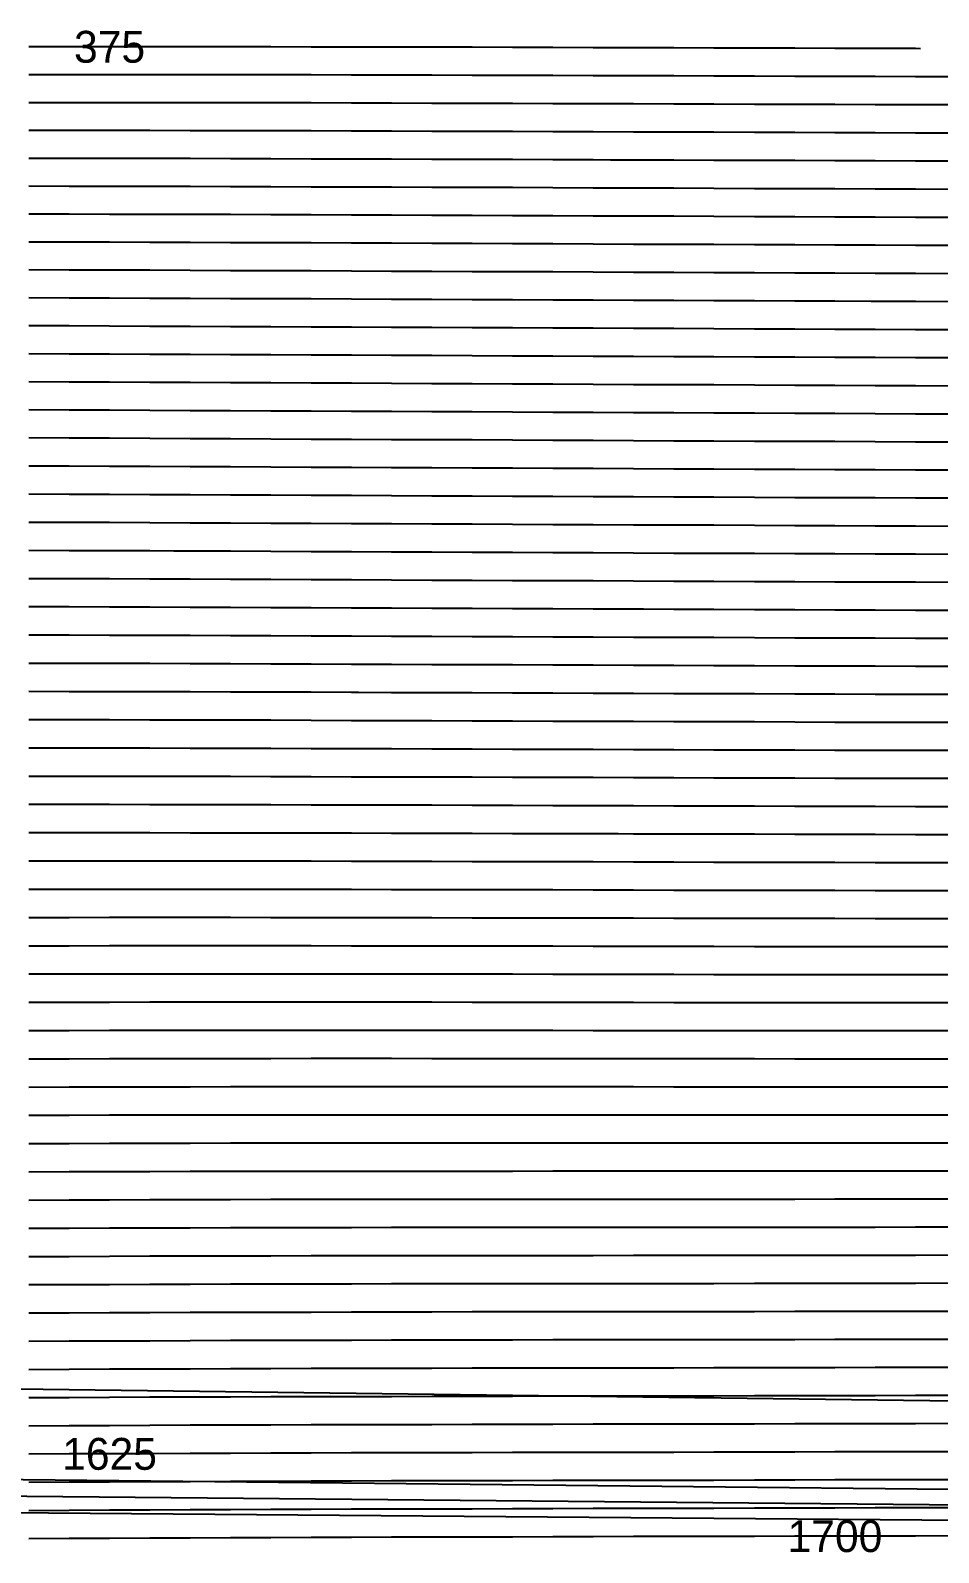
# Model space of a CAD drawing. Header units: metres. Extents: x 228 to 3387, y 31 to 162.
# Drawn here: x 990.1 to 1061.3, y 33.1 to 152.6 of the extents above; entities that cross this region are included whole.
import ezdxf
from ezdxf.enums import TextEntityAlignment as Align

# ---------------------------------------------------------------- set-up
doc = ezdxf.new("R2010")
doc.units = ezdxf.units.M
for name, color, linetype in [('Vs_1000', 7, 'Continuous'), ('Vs_1025', 7, 'Continuous'), ('Vs_1050', 7, 'Continuous'), ('Vs_1075', 7, 'Continuous'), ('Vs_1100', 7, 'Continuous'), ('Vs_1125', 7, 'Continuous'), ('Vs_1150', 7, 'Continuous'), ('Vs_1175', 7, 'Continuous'), ('Vs_1200', 7, 'Continuous'), ('Vs_1225', 7, 'Continuous'), ('Vs_1250', 7, 'Continuous'), ('Vs_1275', 7, 'Continuous'), ('Vs_1300', 7, 'Continuous'), ('Vs_1325', 7, 'Continuous'), ('Vs_1350', 7, 'Continuous'), ('Vs_1375', 7, 'Continuous'), ('Vs_1400', 7, 'Continuous'), ('Vs_1425', 7, 'Continuous'), ('Vs_1450', 7, 'Continuous'), ('Vs_1475', 7, 'Continuous'), ('Vs_1500', 7, 'Continuous'), ('Vs_1525', 7, 'Continuous'), ('Vs_1550', 7, 'Continuous'), ('Vs_1575', 7, 'Continuous'), ('Vs_1600', 7, 'Continuous'), ('Vs_1625', 7, 'Continuous'), ('Vs_1650', 7, 'Continuous'), ('Vs_1675', 7, 'Continuous'), ('Vs_1700', 7, 'Continuous'), ('Vs_1725', 7, 'Continuous'), ('Vs_1750', 7, 'Continuous'), ('Vs_375', 7, 'Continuous'), ('Vs_400', 7, 'Continuous'), ('Vs_425', 7, 'Continuous'), ('Vs_450', 7, 'Continuous'), ('Vs_475', 7, 'Continuous'), ('Vs_500', 7, 'Continuous'), ('Vs_525', 7, 'Continuous'), ('Vs_550', 7, 'Continuous'), ('Vs_575', 7, 'Continuous'), ('Vs_600', 7, 'Continuous'), ('Vs_625', 7, 'Continuous'), ('Vs_650', 7, 'Continuous'), ('Vs_675', 7, 'Continuous'), ('Vs_700', 7, 'Continuous'), ('Vs_725', 7, 'Continuous'), ('Vs_750', 7, 'Continuous'), ('Vs_775', 7, 'Continuous'), ('Vs_800', 7, 'Continuous'), ('Vs_825', 7, 'Continuous'), ('Vs_850', 7, 'Continuous'), ('Vs_875', 7, 'Continuous'), ('Vs_900', 7, 'Continuous'), ('Vs_925', 7, 'Continuous'), ('Vs_950', 7, 'Continuous'), ('Vs_975', 7, 'Continuous')]:
    doc.layers.add(name, color=color, linetype=linetype)

msp = doc.modelspace()

# ---------------------------------------------------------------- linework, layer by layer
at = {"layer": 'Vs_1000'}
msp.add_lwpolyline([(1062.71, 96.03), (1059.54, 96.03), (1056.38, 96.04), (1053.22, 96.05), (1050.06, 96.06), (1046.9, 96.07), (1043.73, 96.08), (1040.57, 96.09), (1037.41, 96.1), (1034.25, 96.11), (1031.09, 96.12), (1027.93, 96.13), (1024.76, 96.14), (1021.6, 96.15), (1018.44, 96.16), (1015.28, 96.17), (1012.12, 96.18), (1008.96, 96.19), (1005.79, 96.2), (1002.63, 96.21), (999.47, 96.22), (996.31, 96.22), (993.15, 96.23), (989.98, 96.23)], dxfattribs=at)
at = {"layer": 'Vs_1025'}
msp.add_lwpolyline([(1062.71, 93.83), (1059.54, 93.83), (1056.38, 93.84), (1053.22, 93.85), (1050.06, 93.86), (1046.9, 93.87), (1043.73, 93.88), (1040.57, 93.89), (1037.41, 93.9), (1034.25, 93.91), (1031.09, 93.92), (1027.93, 93.93), (1024.76, 93.94), (1021.6, 93.95), (1018.44, 93.95), (1015.28, 93.96), (1012.12, 93.97), (1008.96, 93.98), (1005.79, 93.99), (1002.63, 93.99), (999.47, 94), (996.31, 94), (993.15, 94.01), (989.98, 94.01)], dxfattribs=at)
at = {"layer": 'Vs_1050'}
msp.add_lwpolyline([(1062.71, 91.62), (1059.54, 91.63), (1056.38, 91.64), (1053.22, 91.65), (1050.06, 91.65), (1046.9, 91.66), (1043.73, 91.67), (1040.57, 91.68), (1037.41, 91.69), (1034.25, 91.7), (1031.09, 91.71), (1027.93, 91.72), (1024.76, 91.73), (1021.6, 91.74), (1018.44, 91.74), (1015.28, 91.75), (1012.12, 91.76), (1008.96, 91.77), (1005.79, 91.77), (1002.63, 91.78), (999.47, 91.78), (996.31, 91.79), (993.15, 91.79), (989.98, 91.79)], dxfattribs=at)
at = {"layer": 'Vs_1075'}
msp.add_lwpolyline([(1062.71, 89.42), (1059.54, 89.43), (1056.38, 89.44), (1053.22, 89.44), (1050.06, 89.45), (1046.9, 89.46), (1043.73, 89.47), (1040.57, 89.48), (1037.41, 89.48), (1036.21, 89.49), (1034.25, 89.49), (1031.09, 89.5), (1027.93, 89.51), (1024.76, 89.52), (1021.6, 89.53), (1018.44, 89.53), (1015.28, 89.54), (1012.12, 89.55), (1008.96, 89.55), (1005.79, 89.56), (1002.63, 89.56), (999.47, 89.57), (996.31, 89.57), (993.15, 89.57), (989.98, 89.57)], dxfattribs=at)
at = {"layer": 'Vs_1100'}
msp.add_lwpolyline([(1062.71, 87.22), (1059.54, 87.23), (1056.38, 87.23), (1053.22, 87.24), (1050.06, 87.25), (1046.9, 87.26), (1043.73, 87.26), (1040.57, 87.27), (1037.41, 87.28), (1034.25, 87.29), (1031.09, 87.29), (1027.93, 87.3), (1024.76, 87.31), (1021.6, 87.32), (1018.44, 87.32), (1015.28, 87.33), (1012.12, 87.34), (1008.96, 87.34), (1005.79, 87.35), (1002.63, 87.35), (999.47, 87.35), (996.31, 87.35), (993.15, 87.35), (989.98, 87.35)], dxfattribs=at)
at = {"layer": 'Vs_1125'}
msp.add_lwpolyline([(1062.71, 85.02), (1059.54, 85.03), (1056.38, 85.03), (1053.22, 85.04), (1050.06, 85.04), (1046.9, 85.05), (1043.73, 85.06), (1040.57, 85.06), (1037.41, 85.07), (1034.25, 85.08), (1031.09, 85.09), (1027.93, 85.09), (1024.76, 85.1), (1021.6, 85.11), (1018.44, 85.11), (1015.28, 85.12), (1012.12, 85.12), (1008.96, 85.13), (1005.79, 85.13), (1002.63, 85.13), (999.47, 85.13), (996.31, 85.13), (993.15, 85.13), (989.98, 85.13)], dxfattribs=at)
at = {"layer": 'Vs_1150'}
msp.add_lwpolyline([(1062.71, 82.82), (1059.54, 82.83), (1056.38, 82.83), (1053.22, 82.84), (1050.06, 82.84), (1046.9, 82.85), (1043.73, 82.85), (1040.57, 82.86), (1037.41, 82.87), (1034.25, 82.87), (1031.09, 82.88), (1027.93, 82.88), (1024.76, 82.89), (1021.6, 82.9), (1018.44, 82.9), (1015.28, 82.91), (1012.12, 82.91), (1008.96, 82.91), (1005.79, 82.92), (1002.63, 82.92), (999.47, 82.92), (996.31, 82.92), (993.15, 82.91), (989.98, 82.91)], dxfattribs=at)
at = {"layer": 'Vs_1175'}
msp.add_lwpolyline([(1062.71, 80.62), (1059.54, 80.63), (1056.38, 80.63), (1053.22, 80.63), (1050.06, 80.64), (1046.9, 80.64), (1043.73, 80.65), (1040.57, 80.65), (1037.41, 80.66), (1034.25, 80.66), (1031.09, 80.67), (1027.93, 80.68), (1024.76, 80.68), (1021.6, 80.69), (1018.44, 80.69), (1015.28, 80.69), (1012.12, 80.7), (1008.96, 80.7), (1005.79, 80.7), (1002.63, 80.7), (999.47, 80.7), (996.31, 80.7), (993.15, 80.69), (989.98, 80.69)], dxfattribs=at)
at = {"layer": 'Vs_1200'}
msp.add_lwpolyline([(1062.71, 78.42), (1059.54, 78.42), (1056.38, 78.43), (1053.22, 78.43), (1050.06, 78.43), (1046.9, 78.44), (1043.73, 78.44), (1040.57, 78.45), (1037.41, 78.45), (1034.25, 78.46), (1031.09, 78.46), (1027.93, 78.47), (1024.76, 78.47), (1021.6, 78.48), (1018.44, 78.48), (1015.28, 78.48), (1012.12, 78.48), (1008.96, 78.49), (1005.79, 78.49), (1002.63, 78.49), (999.47, 78.48), (996.31, 78.48), (993.15, 78.48), (989.98, 78.47)], dxfattribs=at)
at = {"layer": 'Vs_1225'}
msp.add_lwpolyline([(1062.71, 76.22), (1059.54, 76.22), (1056.38, 76.22), (1053.22, 76.23), (1050.06, 76.23), (1046.9, 76.23), (1043.73, 76.24), (1040.57, 76.24), (1037.41, 76.25), (1034.25, 76.25), (1031.09, 76.25), (1027.93, 76.26), (1024.76, 76.26), (1021.6, 76.27), (1018.44, 76.27), (1015.28, 76.27), (1012.12, 76.27), (1008.96, 76.27), (1005.79, 76.27), (1002.63, 76.27), (999.47, 76.27), (996.31, 76.26), (993.15, 76.26), (989.98, 76.25)], dxfattribs=at)
at = {"layer": 'Vs_1250'}
msp.add_lwpolyline([(1062.71, 74.02), (1059.54, 74.02), (1056.38, 74.02), (1053.22, 74.02), (1050.06, 74.03), (1046.9, 74.03), (1043.73, 74.03), (1040.57, 74.04), (1037.41, 74.04), (1034.25, 74.04), (1031.09, 74.05), (1027.93, 74.05), (1024.76, 74.05), (1021.6, 74.05), (1018.44, 74.06), (1015.28, 74.06), (1012.12, 74.06), (1008.96, 74.06), (1005.79, 74.06), (1002.63, 74.05), (999.47, 74.05), (996.31, 74.05), (993.15, 74.04), (989.98, 74.03)], dxfattribs=at)
at = {"layer": 'Vs_1275'}
msp.add_lwpolyline([(1062.71, 71.82), (1059.54, 71.82), (1056.38, 71.82), (1053.22, 71.82), (1050.06, 71.82), (1046.9, 71.83), (1043.73, 71.83), (1040.57, 71.83), (1037.41, 71.83), (1034.25, 71.84), (1031.09, 71.84), (1027.93, 71.84), (1024.76, 71.84), (1021.6, 71.84), (1018.44, 71.85), (1015.28, 71.85), (1012.12, 71.85), (1008.96, 71.84), (1005.79, 71.84), (1002.63, 71.84), (999.47, 71.83), (996.31, 71.83), (993.15, 71.82), (989.98, 71.81)], dxfattribs=at)
at = {"layer": 'Vs_1300'}
msp.add_lwpolyline([(1062.71, 69.62), (1059.54, 69.62), (1056.38, 69.62), (1053.22, 69.62), (1050.06, 69.62), (1046.9, 69.62), (1043.73, 69.62), (1040.57, 69.62), (1037.41, 69.63), (1034.25, 69.63), (1031.09, 69.63), (1027.93, 69.63), (1024.76, 69.63), (1021.6, 69.63), (1018.44, 69.63), (1015.28, 69.63), (1012.12, 69.63), (1008.96, 69.63), (1005.79, 69.63), (1002.63, 69.62), (999.47, 69.62), (996.31, 69.61), (993.15, 69.6), (989.98, 69.59)], dxfattribs=at)
at = {"layer": 'Vs_1325'}
msp.add_lwpolyline([(1062.71, 67.42), (1059.54, 67.42), (1056.38, 67.42), (1053.22, 67.42), (1050.06, 67.42), (1046.9, 67.42), (1043.73, 67.42), (1040.57, 67.42), (1037.41, 67.42), (1034.25, 67.42), (1031.09, 67.42), (1027.93, 67.42), (1024.76, 67.42), (1021.6, 67.42), (1018.44, 67.42), (1015.28, 67.42), (1012.12, 67.42), (1008.96, 67.42), (1005.79, 67.41), (1002.63, 67.41), (999.47, 67.4), (996.31, 67.4), (993.15, 67.39), (989.98, 67.38)], dxfattribs=at)
at = {"layer": 'Vs_1350'}
msp.add_lwpolyline([(1062.71, 65.22), (1059.54, 65.21), (1056.38, 65.21), (1053.22, 65.21), (1050.06, 65.21), (1046.9, 65.21), (1043.73, 65.21), (1040.57, 65.21), (1037.41, 65.21), (1034.25, 65.21), (1031.09, 65.21), (1027.93, 65.21), (1024.76, 65.21), (1021.6, 65.21), (1018.44, 65.21), (1015.28, 65.21), (1012.12, 65.21), (1008.96, 65.2), (1005.79, 65.2), (1002.63, 65.19), (999.47, 65.19), (996.31, 65.18), (993.15, 65.17), (989.98, 65.16)], dxfattribs=at)
at = {"layer": 'Vs_1375'}
msp.add_lwpolyline([(1062.71, 63.01), (1059.54, 63.01), (1056.38, 63.01), (1053.22, 63.01), (1050.06, 63.01), (1046.9, 63.01), (1043.73, 63.01), (1040.57, 63.01), (1037.41, 63.01), (1034.25, 63.01), (1031.09, 63.01), (1027.93, 63), (1024.76, 63), (1021.6, 63), (1018.44, 63), (1015.28, 63), (1012.12, 62.99), (1008.96, 62.99), (1005.79, 62.99), (1002.63, 62.98), (999.47, 62.97), (996.31, 62.96), (993.15, 62.95), (989.98, 62.94)], dxfattribs=at)
at = {"layer": 'Vs_1400'}
msp.add_lwpolyline([(1062.71, 60.81), (1059.54, 60.81), (1056.38, 60.81), (1053.22, 60.81), (1050.06, 60.8), (1046.9, 60.8), (1043.73, 60.8), (1040.57, 60.8), (1037.41, 60.8), (1034.25, 60.8), (1031.09, 60.8), (1027.93, 60.8), (1024.76, 60.79), (1021.6, 60.79), (1018.44, 60.79), (1015.28, 60.79), (1012.12, 60.78), (1008.96, 60.78), (1005.79, 60.77), (1002.63, 60.76), (999.47, 60.76), (996.31, 60.75), (995.34, 60.74), (993.15, 60.74), (989.98, 60.72)], dxfattribs=at)
at = {"layer": 'Vs_1425'}
msp.add_lwpolyline([(1062.71, 58.61), (1059.54, 58.61), (1056.38, 58.6), (1053.22, 58.6), (1050.06, 58.6), (1046.9, 58.6), (1043.73, 58.6), (1040.57, 58.59), (1037.41, 58.59), (1034.25, 58.59), (1031.09, 58.59), (1027.93, 58.59), (1024.76, 58.58), (1021.6, 58.58), (1018.44, 58.58), (1015.28, 58.57), (1012.12, 58.57), (1008.96, 58.56), (1005.79, 58.56), (1002.63, 58.55), (999.47, 58.54), (996.31, 58.53), (993.15, 58.52), (989.98, 58.51)], dxfattribs=at)
at = {"layer": 'Vs_1450'}
msp.add_lwpolyline([(1062.71, 56.41), (1059.54, 56.4), (1056.38, 56.4), (1053.22, 56.4), (1050.06, 56.4), (1046.9, 56.39), (1043.73, 56.39), (1040.57, 56.39), (1037.41, 56.39), (1034.25, 56.38), (1031.09, 56.38), (1027.93, 56.38), (1024.76, 56.37), (1021.6, 56.37), (1018.44, 56.37), (1015.28, 56.36), (1012.12, 56.36), (1008.96, 56.35), (1005.79, 56.34), (1002.63, 56.34), (999.47, 56.33), (996.31, 56.32), (993.15, 56.3), (989.98, 56.29)], dxfattribs=at)
at = {"layer": 'Vs_1475'}
msp.add_lwpolyline([(1062.71, 54.21), (1059.54, 54.2), (1056.38, 54.2), (1053.22, 54.19), (1050.06, 54.19), (1046.9, 54.19), (1043.73, 54.18), (1040.57, 54.18), (1037.41, 54.18), (1034.25, 54.18), (1031.09, 54.17), (1027.93, 54.17), (1024.76, 54.17), (1021.6, 54.16), (1018.44, 54.16), (1015.28, 54.15), (1012.12, 54.15), (1008.96, 54.14), (1005.79, 54.13), (1002.63, 54.12), (999.47, 54.11), (996.31, 54.1), (993.15, 54.09), (989.98, 54.08)], dxfattribs=at)
at = {"layer": 'Vs_1500'}
msp.add_lwpolyline([(1062.71, 52.01), (1059.54, 52), (1056.38, 51.99), (1053.22, 51.99), (1050.06, 51.99), (1046.9, 51.98), (1043.73, 51.98), (1040.57, 51.98), (1037.41, 51.97), (1034.25, 51.97), (1031.09, 51.96), (1027.93, 51.96), (1024.76, 51.96), (1021.6, 51.95), (1018.44, 51.95), (1015.28, 51.94), (1012.12, 51.93), (1008.96, 51.93), (1005.79, 51.92), (1002.63, 51.91), (999.47, 51.9), (996.31, 51.89), (993.15, 51.87), (989.98, 51.86)], dxfattribs=at)
at = {"layer": 'Vs_1525'}
msp.add_lwpolyline([(1062.71, 49.8), (1059.54, 49.8), (1056.38, 49.79), (1053.22, 49.79), (1050.06, 49.78), (1046.9, 49.78), (1043.73, 49.77), (1040.57, 49.77), (1037.41, 49.76), (1034.25, 49.76), (1031.09, 49.76), (1027.93, 49.75), (1024.76, 49.75), (1021.6, 49.74), (1018.44, 49.74), (1015.28, 49.73), (1012.12, 49.72), (1008.96, 49.71), (1005.79, 49.71), (1002.63, 49.7), (999.47, 49.68), (996.31, 49.67), (993.15, 49.66), (989.98, 49.65)], dxfattribs=at)
at = {"layer": 'Vs_1550'}
msp.add_lwpolyline([(1062.71, 47.6), (1059.54, 47.59), (1056.38, 47.59), (1053.22, 47.58), (1050.06, 47.58), (1046.9, 47.57), (1043.73, 47.57), (1040.57, 47.56), (1037.41, 47.56), (1034.25, 47.55), (1031.09, 47.55), (1027.93, 47.54), (1024.76, 47.54), (1021.6, 47.53), (1018.44, 47.53), (1015.28, 47.52), (1012.12, 47.51), (1008.96, 47.5), (1005.79, 47.49), (1002.63, 47.48), (999.47, 47.47), (996.31, 47.46), (993.15, 47.45), (989.98, 47.43)], dxfattribs=at)
at = {"layer": 'Vs_1575'}
msp.add_lwpolyline([(1062.71, 45.4), (1059.54, 45.39), (1056.38, 45.38), (1053.22, 45.38), (1050.06, 45.37), (1046.9, 45.37), (1043.73, 45.36), (1040.57, 45.36), (1037.41, 45.35), (1034.25, 45.35), (1031.09, 45.34), (1027.93, 45.33), (1024.76, 45.33), (1021.6, 45.32), (1018.44, 45.31), (1015.28, 45.31), (1012.12, 45.3), (1008.96, 45.29), (1005.79, 45.28), (1002.63, 45.27), (999.47, 45.26), (996.31, 45.25), (993.15, 45.23), (989.98, 45.22)], dxfattribs=at)
at = {"layer": 'Vs_1600'}
for points in [[(228, 55.65), (1154.75, 43.81)], [(1062.71, 43.2), (1059.54, 43.19), (1056.38, 43.18), (1053.22, 43.17), (1050.06, 43.17), (1046.9, 43.16), (1043.73, 43.16), (1040.57, 43.15), (1037.41, 43.14), (1034.25, 43.14), (1031.09, 43.13), (1027.93, 43.13), (1024.76, 43.12), (1021.6, 43.11), (1018.7, 43.11), (1018.44, 43.1), (1015.28, 43.1), (1012.12, 43.09), (1008.96, 43.08), (1005.79, 43.07), (1002.63, 43.06), (999.47, 43.05), (996.31, 43.03), (993.15, 43.02), (989.98, 43)]]:
    msp.add_lwpolyline(points, dxfattribs=at)
at = {"layer": 'Vs_1625'}
msp.add_lwpolyline([(1062.71, 40.99), (1059.54, 40.98), (1056.38, 40.98), (1053.22, 40.97), (1050.06, 40.96), (1046.9, 40.96), (1043.73, 40.95), (1040.57, 40.94), (1037.41, 40.94), (1034.25, 40.93), (1031.09, 40.92), (1027.93, 40.92), (1024.76, 40.91), (1021.6, 40.9), (1018.44, 40.9), (1015.28, 40.89), (1012.12, 40.88), (1008.96, 40.87), (1005.79, 40.86), (1002.63, 40.85), (999.47, 40.83), (996.31, 40.82), (993.15, 40.81), (989.98, 40.79)], dxfattribs=at)
at = {"layer": 'Vs_1650'}
msp.add_lwpolyline([(1062.71, 38.79), (1059.54, 38.78), (1056.38, 38.77), (1053.22, 38.77), (1050.06, 38.76), (1046.9, 38.75), (1043.73, 38.74), (1040.57, 38.74), (1037.41, 38.73), (1034.25, 38.72), (1031.09, 38.72), (1027.93, 38.71), (1024.76, 38.7), (1021.6, 38.69), (1018.44, 38.69), (1015.28, 38.68), (1012.12, 38.67), (1008.96, 38.66), (1005.79, 38.65), (1002.63, 38.63), (999.47, 38.62), (996.31, 38.61), (993.15, 38.59), (989.98, 38.58)], dxfattribs=at)
at = {"layer": 'Vs_1675'}
msp.add_lwpolyline([(1062.71, 36.59), (1059.54, 36.58), (1057.68, 36.57), (1056.38, 36.57), (1053.22, 36.56), (1050.06, 36.55), (1046.9, 36.55), (1043.73, 36.54), (1040.57, 36.53), (1037.41, 36.52), (1034.25, 36.52), (1031.09, 36.51), (1027.93, 36.5), (1024.76, 36.49), (1021.6, 36.48), (1018.44, 36.48), (1015.28, 36.47), (1012.12, 36.46), (1008.96, 36.45), (1005.79, 36.43), (1002.63, 36.42), (999.47, 36.41), (996.31, 36.39), (993.15, 36.38), (989.98, 36.36)], dxfattribs=at)
at = {"layer": 'Vs_1700'}
for points in [[(228, 46.77), (1245.04, 36.13)], [(1062.71, 34.38), (1059.54, 34.37), (1056.38, 34.37), (1053.22, 34.36), (1050.06, 34.35), (1046.9, 34.34), (1043.73, 34.33), (1040.57, 34.33), (1037.41, 34.32), (1034.25, 34.31), (1031.09, 34.3), (1027.93, 34.29), (1024.76, 34.28), (1021.6, 34.28), (1018.44, 34.27), (1015.28, 34.26), (1012.12, 34.25), (1008.96, 34.23), (1005.79, 34.22), (1002.63, 34.21), (999.47, 34.2), (996.31, 34.18), (993.15, 34.17), (989.98, 34.15)]]:
    msp.add_lwpolyline(points, dxfattribs=at)
at = {"layer": 'Vs_1725'}
msp.add_lwpolyline([(228, 44.54), (1301.34, 34.63)], dxfattribs=at)
at = {"layer": 'Vs_1750'}
msp.add_lwpolyline([(228, 42.32), (1376.52, 33.09)], dxfattribs=at)
at = {"layer": 'Vs_375'}
msp.add_lwpolyline([(1059.93, 151.14), (1059.54, 151.15), (1056.38, 151.15), (1053.22, 151.16), (1050.06, 151.17), (1046.9, 151.18), (1043.73, 151.19), (1040.57, 151.2), (1037.41, 151.21), (1034.25, 151.22), (1031.09, 151.23), (1027.93, 151.24), (1024.76, 151.25), (1021.6, 151.25), (1018.44, 151.26), (1015.28, 151.27), (1012.12, 151.27), (1008.96, 151.28), (1005.79, 151.28), (1002.63, 151.28), (999.47, 151.29), (996.31, 151.29), (993.15, 151.28), (989.98, 151.28)], dxfattribs=at)
at = {"layer": 'Vs_400'}
msp.add_lwpolyline([(1062.71, 148.93), (1060.43, 148.93), (1059.54, 148.94), (1056.38, 148.95), (1053.22, 148.96), (1050.06, 148.97), (1046.9, 148.98), (1043.73, 148.99), (1040.57, 149), (1037.41, 149.01), (1034.25, 149.02), (1031.09, 149.03), (1027.93, 149.04), (1024.76, 149.04), (1021.6, 149.05), (1018.44, 149.06), (1015.28, 149.07), (1012.12, 149.08), (1008.96, 149.08), (1005.79, 149.09), (1002.63, 149.09), (999.47, 149.09), (996.31, 149.09), (993.15, 149.09), (989.98, 149.09)], dxfattribs=at)
at = {"layer": 'Vs_425'}
msp.add_lwpolyline([(1062.71, 146.72), (1059.54, 146.73), (1056.38, 146.74), (1053.22, 146.75), (1050.06, 146.76), (1046.9, 146.77), (1043.73, 146.78), (1040.57, 146.79), (1037.41, 146.8), (1034.25, 146.81), (1031.09, 146.82), (1027.93, 146.83), (1024.76, 146.84), (1021.6, 146.85), (1018.44, 146.86), (1015.28, 146.87), (1012.12, 146.88), (1008.96, 146.89), (1005.79, 146.89), (1002.63, 146.9), (999.47, 146.9), (996.31, 146.9), (993.15, 146.9), (989.98, 146.9)], dxfattribs=at)
at = {"layer": 'Vs_450'}
msp.add_lwpolyline([(1062.71, 144.51), (1059.54, 144.52), (1056.38, 144.53), (1053.22, 144.54), (1050.06, 144.55), (1046.9, 144.57), (1043.73, 144.58), (1040.57, 144.59), (1037.41, 144.6), (1034.25, 144.61), (1031.09, 144.62), (1027.93, 144.63), (1024.76, 144.64), (1021.6, 144.65), (1018.44, 144.66), (1015.28, 144.67), (1012.12, 144.68), (1008.96, 144.69), (1005.79, 144.7), (1002.63, 144.7), (999.47, 144.71), (996.31, 144.71), (993.15, 144.71), (989.98, 144.72)], dxfattribs=at)
at = {"layer": 'Vs_475'}
msp.add_lwpolyline([(1062.71, 142.3), (1059.54, 142.31), (1056.38, 142.33), (1053.22, 142.34), (1050.06, 142.35), (1046.9, 142.36), (1043.73, 142.37), (1040.57, 142.38), (1037.41, 142.4), (1035.61, 142.4), (1034.25, 142.41), (1031.09, 142.42), (1027.93, 142.43), (1024.76, 142.44), (1021.6, 142.45), (1018.44, 142.46), (1015.28, 142.47), (1012.12, 142.48), (1008.96, 142.49), (1005.79, 142.5), (1002.63, 142.51), (999.47, 142.51), (996.31, 142.52), (993.15, 142.52), (989.98, 142.53)], dxfattribs=at)
at = {"layer": 'Vs_500'}
msp.add_lwpolyline([(1062.71, 140.09), (1059.54, 140.11), (1056.38, 140.12), (1053.22, 140.13), (1050.06, 140.14), (1046.9, 140.15), (1043.73, 140.17), (1040.57, 140.18), (1037.41, 140.19), (1034.25, 140.2), (1031.09, 140.22), (1027.93, 140.23), (1024.76, 140.24), (1021.6, 140.25), (1018.44, 140.26), (1015.28, 140.27), (1012.12, 140.28), (1008.96, 140.29), (1005.79, 140.3), (1002.63, 140.31), (999.47, 140.32), (996.31, 140.33), (993.15, 140.33), (989.98, 140.34)], dxfattribs=at)
at = {"layer": 'Vs_525'}
msp.add_lwpolyline([(1062.71, 137.89), (1059.54, 137.9), (1056.38, 137.91), (1053.22, 137.92), (1050.06, 137.94), (1046.9, 137.95), (1043.73, 137.96), (1040.57, 137.98), (1037.41, 137.99), (1034.25, 138), (1031.09, 138.01), (1027.93, 138.03), (1024.76, 138.04), (1021.6, 138.05), (1018.44, 138.06), (1015.28, 138.07), (1012.12, 138.09), (1008.96, 138.1), (1005.79, 138.11), (1002.63, 138.12), (999.47, 138.13), (996.31, 138.13), (993.15, 138.14), (989.98, 138.15)], dxfattribs=at)
at = {"layer": 'Vs_550'}
msp.add_lwpolyline([(1062.71, 135.68), (1059.54, 135.69), (1056.38, 135.71), (1053.22, 135.72), (1050.06, 135.73), (1046.9, 135.74), (1043.73, 135.76), (1040.57, 135.77), (1037.41, 135.78), (1034.25, 135.8), (1031.09, 135.81), (1027.93, 135.82), (1024.76, 135.84), (1021.6, 135.85), (1018.44, 135.86), (1016.51, 135.87), (1015.28, 135.87), (1012.12, 135.89), (1008.96, 135.9), (1005.79, 135.91), (1002.63, 135.92), (999.47, 135.93), (996.31, 135.94), (993.15, 135.95), (989.98, 135.96)], dxfattribs=at)
at = {"layer": 'Vs_575'}
msp.add_lwpolyline([(1062.71, 133.47), (1059.54, 133.49), (1056.38, 133.5), (1053.22, 133.51), (1050.06, 133.53), (1046.9, 133.54), (1043.73, 133.55), (1040.57, 133.57), (1037.41, 133.58), (1034.25, 133.59), (1031.09, 133.61), (1027.93, 133.62), (1024.76, 133.63), (1021.6, 133.65), (1018.44, 133.66), (1015.28, 133.67), (1012.12, 133.69), (1008.96, 133.7), (1005.79, 133.71), (1002.63, 133.72), (999.47, 133.74), (996.31, 133.75), (993.15, 133.76), (989.98, 133.77)], dxfattribs=at)
at = {"layer": 'Vs_600'}
msp.add_lwpolyline([(1062.71, 131.27), (1059.54, 131.28), (1056.38, 131.3), (1056.07, 131.3), (1053.22, 131.31), (1050.06, 131.32), (1046.9, 131.34), (1043.73, 131.35), (1040.57, 131.36), (1037.41, 131.38), (1034.25, 131.39), (1031.09, 131.4), (1027.93, 131.42), (1024.76, 131.43), (1021.6, 131.45), (1018.44, 131.46), (1015.28, 131.47), (1012.12, 131.49), (1008.96, 131.5), (1005.79, 131.51), (1002.63, 131.53), (999.47, 131.54), (996.31, 131.55), (993.15, 131.56), (989.98, 131.57)], dxfattribs=at)
at = {"layer": 'Vs_625'}
msp.add_lwpolyline([(1062.71, 129.06), (1059.54, 129.08), (1056.38, 129.09), (1053.22, 129.1), (1050.06, 129.12), (1046.9, 129.13), (1043.73, 129.14), (1040.57, 129.16), (1037.41, 129.17), (1034.25, 129.19), (1031.09, 129.2), (1027.93, 129.22), (1024.76, 129.23), (1021.6, 129.24), (1018.44, 129.26), (1015.28, 129.27), (1012.12, 129.29), (1008.96, 129.3), (1005.79, 129.31), (1002.63, 129.33), (1000.25, 129.34), (999.47, 129.34), (996.31, 129.35), (993.15, 129.37), (989.98, 129.38)], dxfattribs=at)
at = {"layer": 'Vs_650'}
msp.add_lwpolyline([(1062.71, 126.86), (1059.54, 126.87), (1056.38, 126.89), (1053.22, 126.9), (1050.06, 126.91), (1046.9, 126.93), (1043.73, 126.94), (1040.57, 126.95), (1037.41, 126.97), (1034.25, 126.98), (1031.09, 127), (1027.93, 127.01), (1024.76, 127.03), (1021.6, 127.04), (1018.44, 127.06), (1015.28, 127.07), (1012.12, 127.08), (1008.96, 127.1), (1005.79, 127.11), (1002.63, 127.13), (999.47, 127.14), (996.31, 127.15), (993.15, 127.17), (989.98, 127.18)], dxfattribs=at)
at = {"layer": 'Vs_675'}
msp.add_lwpolyline([(1062.71, 124.65), (1059.54, 124.67), (1056.38, 124.68), (1053.22, 124.69), (1050.06, 124.71), (1046.9, 124.72), (1043.73, 124.74), (1040.57, 124.75), (1037.66, 124.76), (1037.41, 124.76), (1034.25, 124.78), (1031.09, 124.79), (1027.93, 124.81), (1024.76, 124.82), (1021.6, 124.84), (1018.44, 124.85), (1015.28, 124.87), (1012.12, 124.88), (1008.96, 124.9), (1005.79, 124.91), (1002.63, 124.93), (999.47, 124.94), (996.31, 124.95), (993.15, 124.97), (989.98, 124.98)], dxfattribs=at)
at = {"layer": 'Vs_700'}
msp.add_lwpolyline([(1062.71, 122.45), (1059.54, 122.46), (1056.38, 122.48), (1053.22, 122.49), (1050.06, 122.5), (1046.9, 122.52), (1043.73, 122.53), (1040.57, 122.55), (1037.41, 122.56), (1034.25, 122.58), (1031.09, 122.59), (1027.93, 122.6), (1024.76, 122.62), (1021.6, 122.63), (1018.44, 122.65), (1015.28, 122.66), (1012.12, 122.68), (1008.96, 122.69), (1005.79, 122.71), (1002.63, 122.72), (999.47, 122.74), (996.31, 122.75), (993.15, 122.77), (989.98, 122.78)], dxfattribs=at)
at = {"layer": 'Vs_725'}
msp.add_lwpolyline([(1062.71, 120.25), (1059.54, 120.26), (1056.38, 120.27), (1053.22, 120.29), (1050.06, 120.3), (1046.9, 120.31), (1043.73, 120.33), (1040.57, 120.34), (1037.41, 120.36), (1034.25, 120.37), (1031.09, 120.39), (1027.93, 120.4), (1024.76, 120.42), (1021.6, 120.43), (1018.44, 120.44), (1015.28, 120.46), (1012.12, 120.47), (1008.96, 120.49), (1005.79, 120.5), (1002.63, 120.52), (999.47, 120.53), (996.31, 120.55), (993.15, 120.56), (989.98, 120.58)], dxfattribs=at)
at = {"layer": 'Vs_750'}
msp.add_lwpolyline([(1062.71, 118.04), (1059.54, 118.06), (1056.38, 118.07), (1053.22, 118.08), (1050.06, 118.1), (1046.9, 118.11), (1043.73, 118.12), (1040.57, 118.14), (1037.41, 118.15), (1034.25, 118.17), (1031.09, 118.18), (1027.93, 118.2), (1024.76, 118.21), (1021.6, 118.23), (1020.37, 118.23), (1018.44, 118.24), (1015.28, 118.26), (1012.12, 118.27), (1008.96, 118.28), (1005.79, 118.3), (1002.63, 118.31), (999.47, 118.33), (996.31, 118.34), (993.15, 118.36), (989.98, 118.37)], dxfattribs=at)
at = {"layer": 'Vs_775'}
msp.add_lwpolyline([(1062.71, 115.84), (1059.54, 115.85), (1056.38, 115.87), (1053.22, 115.88), (1050.06, 115.89), (1046.9, 115.91), (1043.73, 115.92), (1040.57, 115.93), (1037.41, 115.95), (1034.25, 115.96), (1031.09, 115.98), (1027.93, 115.99), (1024.76, 116.01), (1021.6, 116.02), (1018.44, 116.04), (1015.28, 116.05), (1012.12, 116.06), (1008.96, 116.08), (1005.79, 116.09), (1002.63, 116.11), (999.47, 116.12), (996.31, 116.14), (993.15, 116.15), (989.98, 116.16)], dxfattribs=at)
at = {"layer": 'Vs_800'}
msp.add_lwpolyline([(1062.71, 113.64), (1059.54, 113.65), (1057.48, 113.66), (1056.38, 113.66), (1053.22, 113.68), (1050.06, 113.69), (1046.9, 113.7), (1043.73, 113.72), (1040.57, 113.73), (1037.41, 113.74), (1034.25, 113.76), (1031.09, 113.77), (1027.93, 113.79), (1024.76, 113.8), (1021.6, 113.81), (1018.44, 113.83), (1015.28, 113.84), (1012.12, 113.86), (1008.96, 113.87), (1005.79, 113.89), (1002.63, 113.9), (999.47, 113.92), (996.31, 113.93), (993.15, 113.94), (989.98, 113.95)], dxfattribs=at)
at = {"layer": 'Vs_825'}
msp.add_lwpolyline([(1062.71, 111.44), (1059.54, 111.45), (1056.38, 111.46), (1053.22, 111.47), (1050.06, 111.49), (1046.9, 111.5), (1043.73, 111.51), (1040.57, 111.52), (1037.41, 111.54), (1034.25, 111.55), (1031.09, 111.57), (1027.93, 111.58), (1024.76, 111.59), (1021.6, 111.61), (1018.44, 111.62), (1015.28, 111.64), (1012.12, 111.65), (1008.96, 111.67), (1005.79, 111.68), (1002.63, 111.69), (1001.36, 111.7), (999.47, 111.71), (996.31, 111.72), (993.15, 111.73), (989.98, 111.74)], dxfattribs=at)
at = {"layer": 'Vs_850'}
msp.add_lwpolyline([(1062.71, 109.23), (1059.54, 109.25), (1056.38, 109.26), (1053.22, 109.27), (1050.06, 109.28), (1046.9, 109.29), (1043.73, 109.31), (1040.57, 109.32), (1037.41, 109.33), (1034.25, 109.35), (1031.09, 109.36), (1027.93, 109.37), (1024.76, 109.39), (1021.6, 109.4), (1018.44, 109.42), (1015.28, 109.43), (1012.12, 109.44), (1008.96, 109.46), (1005.79, 109.47), (1002.63, 109.48), (999.47, 109.5), (996.31, 109.51), (993.15, 109.52), (989.98, 109.53)], dxfattribs=at)
at = {"layer": 'Vs_875'}
msp.add_lwpolyline([(1062.71, 107.03), (1059.54, 107.04), (1056.38, 107.05), (1053.22, 107.07), (1050.06, 107.08), (1046.9, 107.09), (1043.73, 107.1), (1040.57, 107.12), (1038.2, 107.13), (1037.41, 107.13), (1034.25, 107.14), (1031.09, 107.16), (1027.93, 107.17), (1024.76, 107.18), (1021.6, 107.2), (1018.44, 107.21), (1015.28, 107.22), (1012.12, 107.24), (1008.96, 107.25), (1005.79, 107.26), (1002.63, 107.27), (999.47, 107.29), (996.31, 107.3), (993.15, 107.31), (989.98, 107.32)], dxfattribs=at)
at = {"layer": 'Vs_900'}
msp.add_lwpolyline([(1062.71, 104.83), (1059.54, 104.84), (1056.38, 104.85), (1053.22, 104.86), (1050.06, 104.87), (1046.9, 104.89), (1043.73, 104.9), (1040.57, 104.91), (1037.41, 104.92), (1034.25, 104.94), (1031.09, 104.95), (1027.93, 104.96), (1024.76, 104.97), (1021.6, 104.99), (1018.44, 105), (1015.28, 105.01), (1012.12, 105.03), (1008.96, 105.04), (1005.79, 105.05), (1002.63, 105.06), (999.47, 105.07), (996.31, 105.08), (993.15, 105.09), (989.98, 105.1)], dxfattribs=at)
at = {"layer": 'Vs_925'}
msp.add_lwpolyline([(1062.71, 102.63), (1059.54, 102.64), (1056.38, 102.65), (1053.22, 102.66), (1050.06, 102.67), (1046.9, 102.68), (1043.73, 102.69), (1040.57, 102.71), (1037.41, 102.72), (1034.25, 102.73), (1031.09, 102.74), (1027.93, 102.76), (1024.76, 102.77), (1021.6, 102.78), (1018.44, 102.79), (1015.28, 102.8), (1012.12, 102.82), (1008.96, 102.83), (1005.79, 102.84), (1002.63, 102.85), (999.47, 102.86), (996.31, 102.87), (993.15, 102.88), (989.98, 102.88)], dxfattribs=at)
at = {"layer": 'Vs_950'}
msp.add_lwpolyline([(1062.71, 100.43), (1059.54, 100.44), (1056.38, 100.45), (1053.22, 100.46), (1050.06, 100.47), (1046.9, 100.48), (1043.73, 100.49), (1040.57, 100.5), (1037.41, 100.51), (1034.25, 100.52), (1031.09, 100.54), (1027.93, 100.55), (1024.76, 100.56), (1021.6, 100.57), (1018.44, 100.58), (1015.83, 100.59), (1015.28, 100.59), (1012.12, 100.61), (1008.96, 100.62), (1005.79, 100.63), (1002.63, 100.64), (999.47, 100.65), (996.31, 100.65), (993.15, 100.66), (989.98, 100.67)], dxfattribs=at)
at = {"layer": 'Vs_975'}
msp.add_lwpolyline([(1062.71, 98.23), (1059.54, 98.24), (1056.38, 98.24), (1053.22, 98.25), (1050.06, 98.26), (1046.9, 98.28), (1043.73, 98.29), (1040.57, 98.3), (1037.41, 98.31), (1034.25, 98.32), (1031.09, 98.33), (1027.93, 98.34), (1024.76, 98.35), (1021.6, 98.36), (1018.44, 98.37), (1015.28, 98.38), (1012.12, 98.4), (1008.96, 98.41), (1005.79, 98.41), (1002.63, 98.42), (999.47, 98.43), (996.31, 98.44), (993.15, 98.44), (989.98, 98.45)], dxfattribs=at)

# ---------------------------------------------------------------- texts
at = {"layer": 'Vs_1625'}
msp.add_text('1625', height=2.5, dxfattribs=at).set_placement((996.31, 40.82), align=Align.MIDDLE_CENTER)
at = {"layer": 'Vs_1700'}
msp.add_text('1700', height=2.5, dxfattribs=at).set_placement((1053.22, 34.36), align=Align.MIDDLE_CENTER)
at = {"layer": 'Vs_375'}
msp.add_text('375', height=2.5, dxfattribs=at).set_placement((996.31, 151.29), align=Align.MIDDLE_CENTER)

doc.saveas('drawing.dxf')
